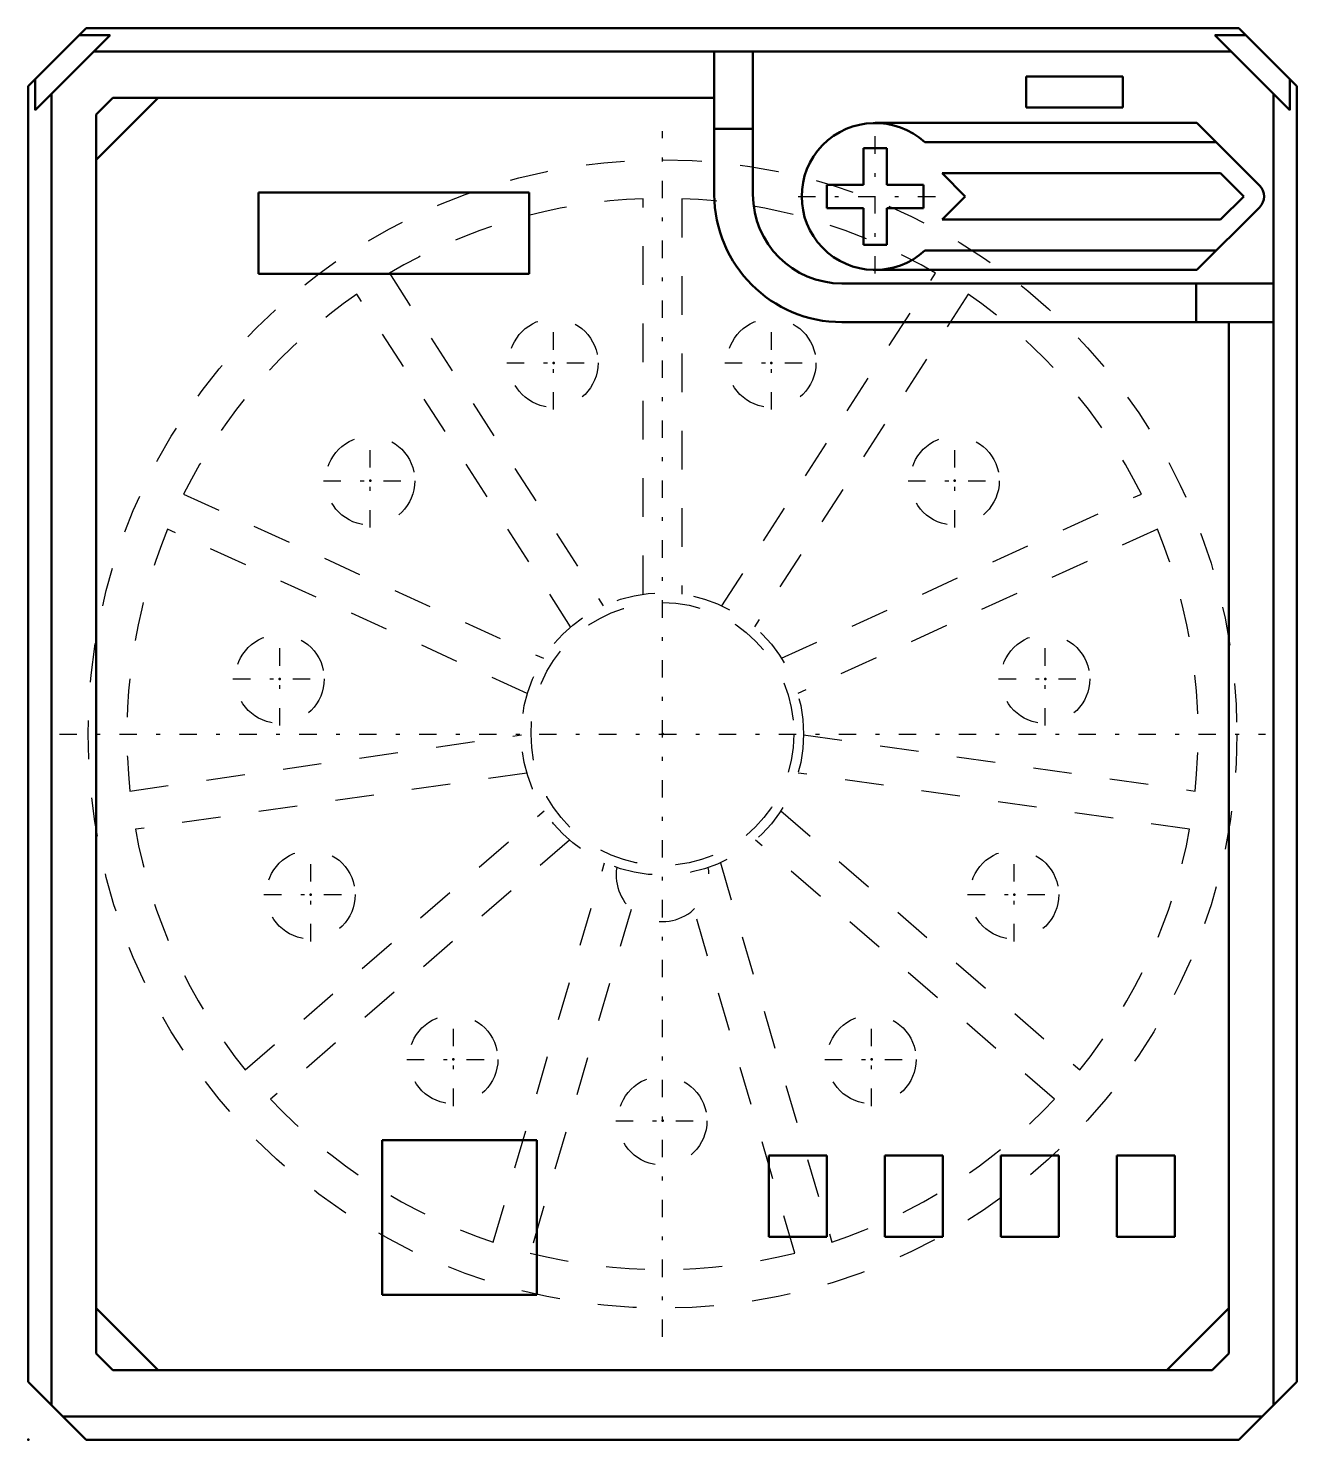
# Model space of a CAD drawing. Header units: millimetres. Extents: x -16.4 to 16.4, y -18.2 to 18.2.
import ezdxf

# ---------------------------------------------------------------- set-up
doc = ezdxf.new("R2010")
doc.units = ezdxf.units.MM
doc.linetypes.add('Center', pattern=[1.5, 0.45, -0.5, 0.05, -0.5])
doc.linetypes.add('Dashed', pattern=[2, 1, -1])
for name, color, linetype, lineweight in [('2d ConnectionPoints', 7, 'Continuous', 50), ('AM_0', 7, 'Continuous', 50), ('AM_7', 7, 'Center', 25), ('AM_9', 6, 'Dashed', 25)]:
    doc.layers.add(name, color=color, linetype=linetype, lineweight=lineweight)

msp = doc.modelspace()

# ---------------------------------------------------------------- linework, layer by layer
at = {"layer": '2d ConnectionPoints'}
for p in [(-2.817, 9.595), (2.817, 9.595), (-7.557, 6.549), (7.557, 6.549), (-9.898, 1.423), (9.898, 1.423), (0, 0), (-9.096, -4.154), (9.096, -4.154), (-5.406, -8.413), (5.406, -8.413), (0, -10), (-16.4, -18.25)]:
    msp.add_point(p, dxfattribs=at)
at = {"layer": 'AM_0'}
for p, q in [((-16.4, 16.75), (-14.9, 18.25)), ((14.9, 18.25), (-14.9, 18.25)), ((14.9, 18.25), (16.4, 16.75)), ((-16.22, 16.13), (-14.28, 18.07)), ((-14.28, 18.07), (-15.08, 18.07)), ((15.08, 18.07), (14.28, 18.07)), ((14.28, 18.07), (16.22, 16.13)), ((14.705, 17.645), (-14.705, 17.645)), ((1.34, 17.645), (1.34, 13.95)), ((2.34, 13.95), (2.34, 17.645)), ((-16.22, 16.93), (-16.22, 16.13)), ((9.4, 17), (9.4, 16.2)), ((11.9, 17), (9.4, 17)), ((11.9, 16.2), (11.9, 17)), ((16.22, 16.13), (16.22, 16.93)), ((-16.4, 16.75), (-16.4, -16.75)), ((-15.795, -17.355), (-15.795, 16.555)), ((-14.21, 16.45), (-14.64, 16.02)), ((-13.04, 16.45), (-14.64, 14.85)), ((1.34, 16.45), (-14.21, 16.45)), ((15.795, -17.355), (15.795, 16.555)), ((16.4, -16.75), (16.4, 16.75)), ((9.4, 16.2), (11.9, 16.2)), ((-14.64, 16.02), (-14.64, -16.02)), ((13.82, 15.8), (5.5, 15.8)), ((15.437, 14.183), (13.82, 15.8)), ((1.34, 15.645), (2.34, 15.645)), ((5.2, 15.15), (5.2, 14.2)), ((5.8, 15.15), (5.2, 15.15)), ((5.8, 14.2), (5.8, 15.15)), ((14.32, 15.3), (6.785, 15.3)), ((14.43, 14.5), (7.23, 14.5)), ((7.23, 14.5), (7.83, 13.9)), ((15.03, 13.9), (14.43, 14.5)), ((-3.45, 14), (-10.45, 14)), ((-10.45, 14), (-10.45, 11.9)), ((-3.45, 11.9), (-3.45, 14)), ((5.2, 14.2), (4.25, 14.2)), ((4.25, 14.2), (4.25, 13.6)), ((6.75, 14.2), (5.8, 14.2)), ((6.75, 13.6), (6.75, 14.2)), ((7.83, 13.9), (7.23, 13.3)), ((14.43, 13.3), (15.03, 13.9)), ((4.25, 13.6), (5.2, 13.6)), ((5.2, 13.6), (5.2, 12.65)), ((5.8, 13.6), (6.75, 13.6)), ((5.8, 12.65), (5.8, 13.6)), ((13.82, 12), (15.437, 13.617)), ((7.23, 13.3), (14.43, 13.3)), ((5.2, 12.65), (5.8, 12.65)), ((6.785, 12.5), (14.32, 12.5)), ((-10.45, 11.9), (-3.45, 11.9)), ((5.5, 12), (13.82, 12)), ((15.795, 11.65), (4.64, 11.65)), ((13.795, 11.65), (13.795, 10.65)), ((4.64, 10.65), (15.795, 10.65)), ((14.64, -16.02), (14.64, 10.65)), ((-7.25, -10.5), (-7.25, -14.5)), ((-3.25, -10.5), (-7.25, -10.5)), ((-3.25, -14.5), (-3.25, -10.5)), ((2.75, -10.9), (2.75, -13)), ((4.25, -10.9), (2.75, -10.9)), ((4.25, -13), (4.25, -10.9)), ((5.75, -10.9), (5.75, -13)), ((7.25, -10.9), (5.75, -10.9)), ((7.25, -13), (7.25, -10.9)), ((8.75, -10.9), (8.75, -13)), ((10.25, -10.9), (8.75, -10.9)), ((10.25, -13), (10.25, -10.9)), ((11.75, -10.9), (11.75, -13)), ((13.25, -10.9), (11.75, -10.9)), ((13.25, -13), (13.25, -10.9)), ((2.75, -13), (4.25, -13)), ((5.75, -13), (7.25, -13)), ((8.75, -13), (10.25, -13)), ((11.75, -13), (13.25, -13)), ((-7.25, -14.5), (-3.25, -14.5)), ((-14.64, -14.85), (-13.04, -16.45)), ((13.04, -16.45), (14.64, -14.85)), ((-14.64, -16.02), (-14.21, -16.45)), ((14.21, -16.45), (14.64, -16.02)), ((-14.9, -18.25), (-16.4, -16.75)), ((-14.21, -16.45), (14.21, -16.45)), ((16.4, -16.75), (14.9, -18.25)), ((15.505, -17.645), (-15.505, -17.645)), ((-14.9, -18.25), (14.9, -18.25))]:
    msp.add_line(p, q, dxfattribs=at)
for centre, radius, start, end in [((5.5, 13.9), 1.9, 47.4631, 312.5369), ((4.64, 13.95), 3.3, 180, 270), ((4.64, 13.95), 2.3, 180, 270), ((15.154, 13.9), 0.4, 315, 45)]:
    msp.add_arc(centre, radius, start, end, dxfattribs=at)
at = {"layer": 'AM_7'}
for p, q in [((5.5, 11.905), (5.5, 15.895)), ((0, -15.592), (0, 15.592)), ((3.505, 13.9), (7.495, 13.9)), ((-2.817, 8.387), (-2.817, 10.802)), ((2.817, 8.387), (2.817, 10.802)), ((-4.025, 9.595), (-1.61, 9.595)), ((1.61, 9.595), (4.025, 9.595)), ((-7.557, 5.341), (-7.557, 7.756)), ((7.557, 5.341), (7.557, 7.756)), ((-8.765, 6.549), (-6.35, 6.549)), ((6.35, 6.549), (8.765, 6.549)), ((-9.898, 0.216), (-9.898, 2.631)), ((9.898, 0.216), (9.898, 2.631)), ((-11.106, 1.423), (-8.691, 1.423)), ((8.691, 1.423), (11.106, 1.423)), ((-15.592, 0), (15.592, 0)), ((-9.096, -5.362), (-9.096, -2.947)), ((9.096, -5.362), (9.096, -2.947)), ((-10.304, -4.154), (-7.889, -4.154)), ((7.889, -4.154), (10.304, -4.154)), ((-5.406, -9.62), (-5.406, -7.205)), ((5.406, -9.62), (5.406, -7.205)), ((-6.614, -8.413), (-4.199, -8.413)), ((4.199, -8.413), (6.614, -8.413)), ((-1.208, -10), (1.208, -10))]:
    msp.add_line(p, q, dxfattribs=at)
at = {"layer": 'AM_9'}
for p, q in [((-0.5, 3.616), (-0.5, 13.841)), ((0.5, 13.841), (0.5, 3.616)), ((-7.062, 11.914), (-1.534, 3.312)), ((1.534, 3.312), (7.062, 11.914)), ((-2.375, 2.771), (-7.904, 11.373)), ((7.904, 11.373), (2.375, 2.771)), ((-12.382, 6.205), (-3.081, 1.957)), ((3.081, 1.957), (12.382, 6.205)), ((-3.497, 1.047), (-12.798, 5.295)), ((12.798, 5.295), (3.497, 1.047)), ((-13.771, -1.475), (-3.65, -0.02)), ((3.65, -0.02), (13.771, -1.475)), ((-3.508, -1.009), (-13.629, -2.465)), ((13.629, -2.465), (3.508, -1.009)), ((-10.788, -8.686), (-3.06, -1.99)), ((3.06, -1.99), (10.788, -8.686)), ((-2.405, -2.746), (-10.133, -9.442)), ((10.133, -9.442), (2.405, -2.746)), ((-4.379, -13.139), (-1.498, -3.328)), ((1.498, -3.328), (4.379, -13.139)), ((-0.81, -4.535), (-3.42, -13.421)), ((3.42, -13.421), (0.81, -4.535))]:
    msp.add_line(p, q, dxfattribs=at)
for centre, radius in [((0, 0), 14.85), ((-2.817, 9.595), 1.15), ((2.817, 9.595), 1.15), ((-7.557, 6.549), 1.15), ((7.557, 6.549), 1.15), ((0, 0), 3.65), ((0, 0), 3.4), ((-9.898, 1.423), 1.15), ((9.898, 1.423), 1.15), ((-9.096, -4.154), 1.15), ((9.096, -4.154), 1.15), ((-5.406, -8.413), 1.15), ((5.406, -8.413), 1.15), ((0, -10), 1.15)]:
    msp.add_circle(centre, radius, dxfattribs=at)
for centre, radius, start, end in [((0, 0), 13.85, 92.0689, 120.6584), ((0, 0), 13.85, 59.3416, 87.9311), ((0, 0), 13.85, 124.7962, 153.3857), ((0, 0), 13.85, 26.6143, 55.2038), ((0, 0), 13.85, 157.5234, 186.1129), ((0, 0), 13.85, 353.8871, 22.4766), ((0, 0), 13.85, 190.2507, 218.8402), ((0, 0), 13.85, 321.1598, 349.7493), ((0, -3.65), 1.2, 170.5386, 9.4614), ((0, 0), 13.85, 222.978, 251.5675), ((0, 0), 13.85, 288.4325, 317.022), ((0, 0), 13.85, 255.7053, 284.2947)]:
    msp.add_arc(centre, radius, start, end, dxfattribs=at)

doc.saveas('drawing.dxf')
